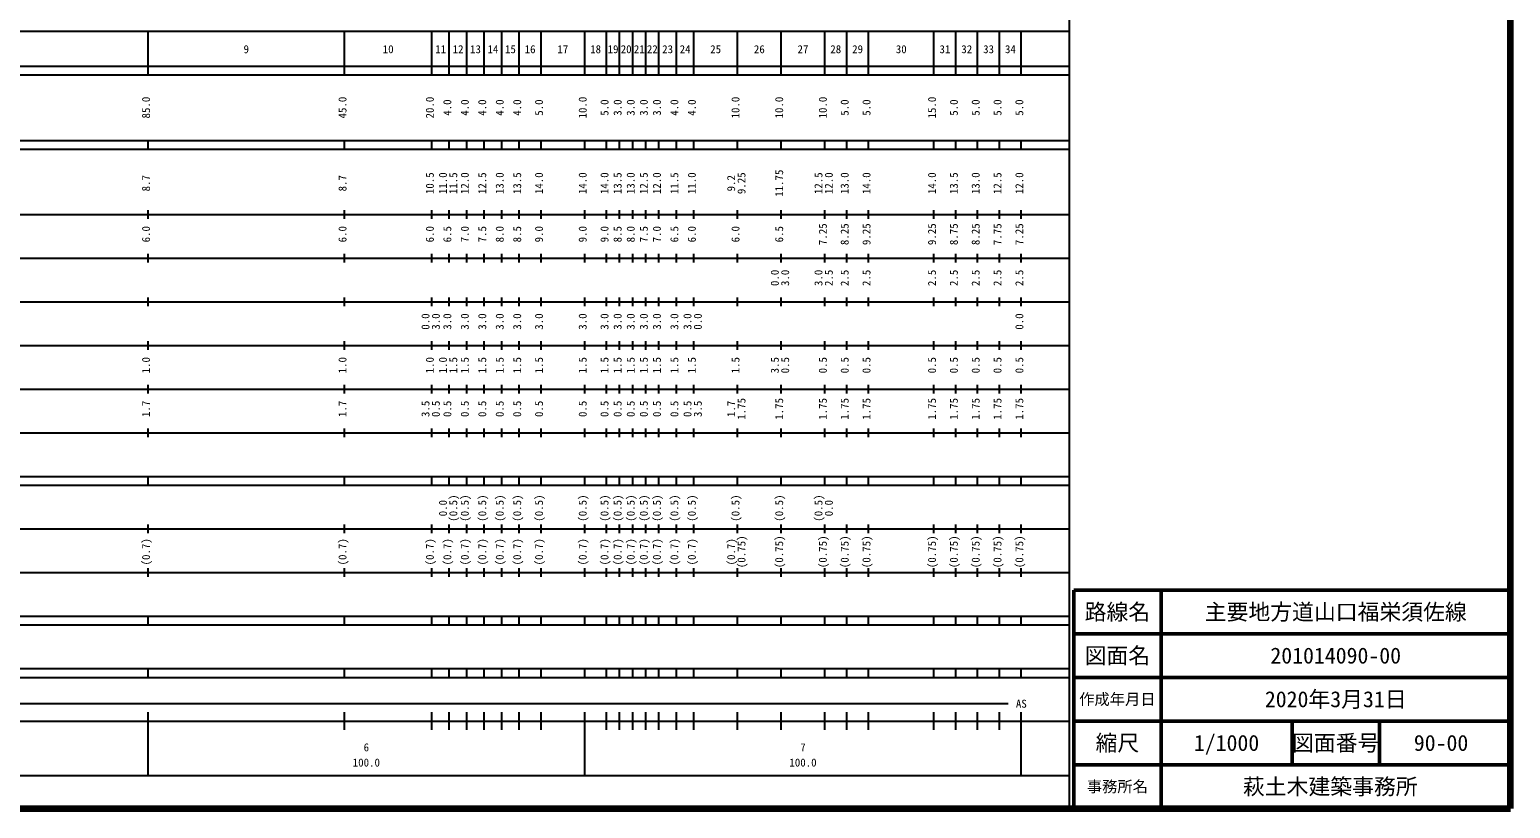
# Model space of a CAD drawing. Units: millimetres on the paper, enlarged 1000 times. Extents: x 40000 to 680000, y 20000 to 380000.
# Drawn here: x 340884 to 680000, y 20000 to 198357 of the extents above; entities that cross this region are included whole.
import ezdxf
from ezdxf.enums import TextEntityAlignment as Align

# ---------------------------------------------------------------- set-up
doc = ezdxf.new("R2010")
doc.units = ezdxf.units.MM
doc.header["$LTSCALE"] = 1000
for name, color, linetype, lineweight in [('M-TTL', 2, 'Continuous', 140), ('M-TTL-BAND', 7, 'Continuous', 25), ('M-TTL-FRAM', 7, 'Continuous', 13), ('M-TTL-LINE', 7, 'Continuous', 50)]:
    doc.layers.add(name, color=color, linetype=linetype, lineweight=lineweight)
doc.layers.add('M-TTL-TXT', color=7, linetype='Continuous')
doc.styles.add('ＭＳ ゴシック', font='')
doc.styles.get('ＭＳ ゴシック').set_extended_font_data('MS Gothic')

msp = doc.modelspace()

# ---------------------------------------------------------------- linework, layer by layer
at = {"layer": 'M-TTL'}
for p, q in [((680000, 20000), (680000, 380000)), ((40000, 20000), (680000, 20000))]:
    msp.add_line(p, q, dxfattribs=at)
at = {"layer": 'M-TTL-BAND'}
for p, q in [((579000, 20000), (579000, 370000)), ((68000, 198000), (579000, 198000)), ((368000, 188000), (368000, 198000)), ((413000, 188000), (413000, 198000)), ((433000, 188000), (433000, 198000)), ((437000, 188000), (437000, 198000)), ((441000, 188000), (441000, 198000)), ((445000, 188000), (445000, 198000)), ((449000, 188000), (449000, 198000)), ((453000, 188000), (453000, 198000)), ((458000, 188000), (458000, 198000)), ((468000, 188000), (468000, 198000)), ((473000, 188000), (473000, 198000)), ((476000, 188000), (476000, 198000)), ((479000, 188000), (479000, 198000)), ((482000, 188000), (482000, 198000)), ((485000, 188000), (485000, 198000)), ((489000, 188000), (489000, 198000)), ((493000, 188000), (493000, 198000)), ((503000, 188000), (503000, 198000)), ((513000, 188000), (513000, 198000)), ((523000, 188000), (523000, 198000)), ((528000, 188000), (528000, 198000)), ((533000, 188000), (533000, 198000)), ((548000, 188000), (548000, 198000)), ((553000, 188000), (553000, 198000)), ((558000, 188000), (558000, 198000)), ((563000, 188000), (563000, 198000)), ((568000, 188000), (568000, 198000)), ((40000, 190000), (579000, 190000)), ((40000, 188000), (579000, 188000)), ((40000, 173000), (579000, 173000)), ((368000, 171000), (368000, 173000)), ((413000, 171000), (413000, 173000)), ((433000, 171000), (433000, 173000)), ((437000, 171000), (437000, 173000)), ((441000, 171000), (441000, 173000)), ((445000, 171000), (445000, 173000)), ((449000, 171000), (449000, 173000)), ((453000, 171000), (453000, 173000)), ((458000, 171000), (458000, 173000)), ((468000, 171000), (468000, 173000)), ((473000, 171000), (473000, 173000)), ((476000, 171000), (476000, 173000)), ((479000, 171000), (479000, 173000)), ((482000, 171000), (482000, 173000)), ((485000, 171000), (485000, 173000)), ((489000, 171000), (489000, 173000)), ((493000, 171000), (493000, 173000)), ((503000, 171000), (503000, 173000)), ((513000, 171000), (513000, 173000)), ((523000, 171000), (523000, 173000)), ((528000, 171000), (528000, 173000)), ((533000, 171000), (533000, 173000)), ((548000, 171000), (548000, 173000)), ((553000, 171000), (553000, 173000)), ((558000, 171000), (558000, 173000)), ((563000, 171000), (563000, 173000)), ((568000, 171000), (568000, 173000)), ((40000, 171000), (579000, 171000)), ((40000, 156000), (579000, 156000)), ((368000, 155000), (368000, 157000)), ((413000, 155000), (413000, 157000)), ((433000, 155000), (433000, 157000)), ((437000, 155000), (437000, 157000)), ((441000, 155000), (441000, 157000)), ((445000, 155000), (445000, 157000)), ((449000, 155000), (449000, 157000)), ((453000, 155000), (453000, 157000)), ((458000, 155000), (458000, 157000)), ((468000, 155000), (468000, 157000)), ((473000, 155000), (473000, 157000)), ((476000, 155000), (476000, 157000)), ((479000, 155000), (479000, 157000)), ((482000, 155000), (482000, 157000)), ((485000, 155000), (485000, 157000)), ((489000, 155000), (489000, 157000)), ((493000, 155000), (493000, 157000)), ((503000, 155000), (503000, 157000)), ((513000, 155000), (513000, 157000)), ((523000, 155000), (523000, 157000)), ((528000, 155000), (528000, 157000)), ((533000, 155000), (533000, 157000)), ((548000, 155000), (548000, 157000)), ((553000, 155000), (553000, 157000)), ((558000, 155000), (558000, 157000)), ((563000, 155000), (563000, 157000)), ((568000, 155000), (568000, 157000)), ((46000, 146000), (579000, 146000)), ((368000, 145000), (368000, 147000)), ((413000, 145000), (413000, 147000)), ((433000, 145000), (433000, 147000)), ((437000, 145000), (437000, 147000)), ((441000, 145000), (441000, 147000)), ((445000, 145000), (445000, 147000)), ((449000, 145000), (449000, 147000)), ((453000, 145000), (453000, 147000)), ((458000, 145000), (458000, 147000)), ((468000, 145000), (468000, 147000)), ((473000, 145000), (473000, 147000)), ((476000, 145000), (476000, 147000)), ((479000, 145000), (479000, 147000)), ((482000, 145000), (482000, 147000)), ((485000, 145000), (485000, 147000)), ((489000, 145000), (489000, 147000)), ((493000, 145000), (493000, 147000)), ((503000, 145000), (503000, 147000)), ((513000, 145000), (513000, 147000)), ((523000, 145000), (523000, 147000)), ((528000, 145000), (528000, 147000)), ((533000, 145000), (533000, 147000)), ((548000, 145000), (548000, 147000)), ((553000, 145000), (553000, 147000)), ((558000, 145000), (558000, 147000)), ((563000, 145000), (563000, 147000)), ((568000, 145000), (568000, 147000)), ((52000, 136000), (579000, 136000)), ((368000, 135000), (368000, 137000)), ((413000, 135000), (413000, 137000)), ((433000, 135000), (433000, 137000)), ((437000, 135000), (437000, 137000)), ((441000, 135000), (441000, 137000)), ((445000, 135000), (445000, 137000)), ((449000, 135000), (449000, 137000)), ((453000, 135000), (453000, 137000)), ((458000, 135000), (458000, 137000)), ((468000, 135000), (468000, 137000)), ((473000, 135000), (473000, 137000)), ((476000, 135000), (476000, 137000)), ((479000, 135000), (479000, 137000)), ((482000, 135000), (482000, 137000)), ((485000, 135000), (485000, 137000)), ((489000, 135000), (489000, 137000)), ((493000, 135000), (493000, 137000)), ((503000, 135000), (503000, 137000)), ((513000, 135000), (513000, 137000)), ((523000, 135000), (523000, 137000)), ((528000, 135000), (528000, 137000)), ((533000, 135000), (533000, 137000)), ((548000, 135000), (548000, 137000)), ((553000, 135000), (553000, 137000)), ((558000, 135000), (558000, 137000)), ((563000, 135000), (563000, 137000)), ((568000, 135000), (568000, 137000)), ((46000, 126000), (579000, 126000)), ((368000, 125000), (368000, 127000)), ((413000, 125000), (413000, 127000)), ((433000, 125000), (433000, 127000)), ((437000, 125000), (437000, 127000)), ((441000, 125000), (441000, 127000)), ((445000, 125000), (445000, 127000)), ((449000, 125000), (449000, 127000)), ((453000, 125000), (453000, 127000)), ((458000, 125000), (458000, 127000)), ((468000, 125000), (468000, 127000)), ((473000, 125000), (473000, 127000)), ((476000, 125000), (476000, 127000)), ((479000, 125000), (479000, 127000)), ((482000, 125000), (482000, 127000)), ((485000, 125000), (485000, 127000)), ((489000, 125000), (489000, 127000)), ((493000, 125000), (493000, 127000)), ((503000, 125000), (503000, 127000)), ((513000, 125000), (513000, 127000)), ((523000, 125000), (523000, 127000)), ((528000, 125000), (528000, 127000)), ((533000, 125000), (533000, 127000)), ((548000, 125000), (548000, 127000)), ((553000, 125000), (553000, 127000)), ((558000, 125000), (558000, 127000)), ((563000, 125000), (563000, 127000)), ((568000, 125000), (568000, 127000)), ((52000, 116000), (579000, 116000)), ((368000, 115000), (368000, 117000)), ((413000, 115000), (413000, 117000)), ((433000, 115000), (433000, 117000)), ((437000, 115000), (437000, 117000)), ((441000, 115000), (441000, 117000)), ((445000, 115000), (445000, 117000)), ((449000, 115000), (449000, 117000)), ((453000, 115000), (453000, 117000)), ((458000, 115000), (458000, 117000)), ((468000, 115000), (468000, 117000)), ((473000, 115000), (473000, 117000)), ((476000, 115000), (476000, 117000)), ((479000, 115000), (479000, 117000)), ((482000, 115000), (482000, 117000)), ((485000, 115000), (485000, 117000)), ((489000, 115000), (489000, 117000)), ((493000, 115000), (493000, 117000)), ((503000, 115000), (503000, 117000)), ((513000, 115000), (513000, 117000)), ((523000, 115000), (523000, 117000)), ((528000, 115000), (528000, 117000)), ((533000, 115000), (533000, 117000)), ((548000, 115000), (548000, 117000)), ((553000, 115000), (553000, 117000)), ((558000, 115000), (558000, 117000)), ((563000, 115000), (563000, 117000)), ((568000, 115000), (568000, 117000)), ((46000, 106000), (579000, 106000)), ((368000, 105000), (368000, 107000)), ((413000, 105000), (413000, 107000)), ((433000, 105000), (433000, 107000)), ((437000, 105000), (437000, 107000)), ((441000, 105000), (441000, 107000)), ((445000, 105000), (445000, 107000)), ((449000, 105000), (449000, 107000)), ((453000, 105000), (453000, 107000)), ((458000, 105000), (458000, 107000)), ((468000, 105000), (468000, 107000)), ((473000, 105000), (473000, 107000)), ((476000, 105000), (476000, 107000)), ((479000, 105000), (479000, 107000)), ((482000, 105000), (482000, 107000)), ((485000, 105000), (485000, 107000)), ((489000, 105000), (489000, 107000)), ((493000, 105000), (493000, 107000)), ((503000, 105000), (503000, 107000)), ((513000, 105000), (513000, 107000)), ((523000, 105000), (523000, 107000)), ((528000, 105000), (528000, 107000)), ((533000, 105000), (533000, 107000)), ((548000, 105000), (548000, 107000)), ((553000, 105000), (553000, 107000)), ((558000, 105000), (558000, 107000)), ((563000, 105000), (563000, 107000)), ((568000, 105000), (568000, 107000)), ((40000, 96000), (579000, 96000)), ((368000, 94000), (368000, 96000)), ((413000, 94000), (413000, 96000)), ((433000, 94000), (433000, 96000)), ((437000, 94000), (437000, 96000)), ((441000, 94000), (441000, 96000)), ((445000, 94000), (445000, 96000)), ((449000, 94000), (449000, 96000)), ((453000, 94000), (453000, 96000)), ((458000, 94000), (458000, 96000)), ((468000, 94000), (468000, 96000)), ((473000, 94000), (473000, 96000)), ((476000, 94000), (476000, 96000)), ((479000, 94000), (479000, 96000)), ((482000, 94000), (482000, 96000)), ((485000, 94000), (485000, 96000)), ((489000, 94000), (489000, 96000)), ((493000, 94000), (493000, 96000)), ((503000, 94000), (503000, 96000)), ((513000, 94000), (513000, 96000)), ((523000, 94000), (523000, 96000)), ((528000, 94000), (528000, 96000)), ((533000, 94000), (533000, 96000)), ((548000, 94000), (548000, 96000)), ((553000, 94000), (553000, 96000)), ((558000, 94000), (558000, 96000)), ((563000, 94000), (563000, 96000)), ((568000, 94000), (568000, 96000)), ((40000, 94000), (579000, 94000)), ((368000, 83000), (368000, 85000)), ((413000, 83000), (413000, 85000)), ((433000, 83000), (433000, 85000)), ((437000, 83000), (437000, 85000)), ((441000, 83000), (441000, 85000)), ((445000, 83000), (445000, 85000)), ((449000, 83000), (449000, 85000)), ((453000, 83000), (453000, 85000)), ((458000, 83000), (458000, 85000)), ((468000, 83000), (468000, 85000)), ((473000, 83000), (473000, 85000)), ((476000, 83000), (476000, 85000)), ((479000, 83000), (479000, 85000)), ((482000, 83000), (482000, 85000)), ((485000, 83000), (485000, 85000)), ((489000, 83000), (489000, 85000)), ((493000, 83000), (493000, 85000)), ((503000, 83000), (503000, 85000)), ((513000, 83000), (513000, 85000)), ((523000, 83000), (523000, 85000)), ((528000, 83000), (528000, 85000)), ((533000, 83000), (533000, 85000)), ((548000, 83000), (548000, 85000)), ((553000, 83000), (553000, 85000)), ((558000, 83000), (558000, 85000)), ((563000, 83000), (563000, 85000)), ((568000, 83000), (568000, 85000)), ((49000, 84000), (579000, 84000)), ((368000, 73000), (368000, 75000)), ((413000, 73000), (413000, 75000)), ((433000, 73000), (433000, 75000)), ((437000, 73000), (437000, 75000)), ((441000, 73000), (441000, 75000)), ((445000, 73000), (445000, 75000)), ((449000, 73000), (449000, 75000)), ((453000, 73000), (453000, 75000)), ((458000, 73000), (458000, 75000)), ((468000, 73000), (468000, 75000)), ((473000, 73000), (473000, 75000)), ((476000, 73000), (476000, 75000)), ((479000, 73000), (479000, 75000)), ((482000, 73000), (482000, 75000)), ((485000, 73000), (485000, 75000)), ((489000, 73000), (489000, 75000)), ((493000, 73000), (493000, 75000)), ((503000, 73000), (503000, 75000)), ((513000, 73000), (513000, 75000)), ((523000, 73000), (523000, 75000)), ((528000, 73000), (528000, 75000)), ((533000, 73000), (533000, 75000)), ((548000, 73000), (548000, 75000)), ((553000, 73000), (553000, 75000)), ((558000, 73000), (558000, 75000)), ((563000, 73000), (563000, 75000)), ((568000, 73000), (568000, 75000)), ((40000, 74000), (579000, 74000)), ((40000, 64000), (579000, 64000)), ((40000, 62000), (579000, 62000)), ((368000, 62000), (368000, 64000)), ((413000, 62000), (413000, 64000)), ((433000, 62000), (433000, 64000)), ((437000, 62000), (437000, 64000)), ((441000, 62000), (441000, 64000)), ((445000, 62000), (445000, 64000)), ((449000, 62000), (449000, 64000)), ((453000, 62000), (453000, 64000)), ((458000, 62000), (458000, 64000)), ((468000, 62000), (468000, 64000)), ((473000, 62000), (473000, 64000)), ((476000, 62000), (476000, 64000)), ((479000, 62000), (479000, 64000)), ((482000, 62000), (482000, 64000)), ((485000, 62000), (485000, 64000)), ((489000, 62000), (489000, 64000)), ((493000, 62000), (493000, 64000)), ((503000, 62000), (503000, 64000)), ((513000, 62000), (513000, 64000)), ((523000, 62000), (523000, 64000)), ((528000, 62000), (528000, 64000)), ((533000, 62000), (533000, 64000)), ((548000, 62000), (548000, 64000)), ((553000, 62000), (553000, 64000)), ((558000, 62000), (558000, 64000)), ((563000, 62000), (563000, 64000)), ((568000, 62000), (568000, 64000)), ((40000, 52000), (579000, 52000)), ((368000, 50000), (368000, 52000)), ((413000, 50000), (413000, 52000)), ((433000, 50000), (433000, 52000)), ((437000, 50000), (437000, 52000)), ((441000, 50000), (441000, 52000)), ((445000, 50000), (445000, 52000)), ((449000, 50000), (449000, 52000)), ((453000, 50000), (453000, 52000)), ((458000, 50000), (458000, 52000)), ((468000, 50000), (468000, 52000)), ((473000, 50000), (473000, 52000)), ((476000, 50000), (476000, 52000)), ((479000, 50000), (479000, 52000)), ((482000, 50000), (482000, 52000)), ((485000, 50000), (485000, 52000)), ((489000, 50000), (489000, 52000)), ((493000, 50000), (493000, 52000)), ((503000, 50000), (503000, 52000)), ((513000, 50000), (513000, 52000)), ((523000, 50000), (523000, 52000)), ((528000, 50000), (528000, 52000)), ((533000, 50000), (533000, 52000)), ((548000, 50000), (548000, 52000)), ((553000, 50000), (553000, 52000)), ((558000, 50000), (558000, 52000)), ((563000, 50000), (563000, 52000)), ((568000, 50000), (568000, 52000)), ((40000, 50000), (579000, 50000)), ((71000, 44000), (565000, 44000)), ((368000, 27500), (368000, 42000)), ((413000, 38000), (413000, 42000)), ((433000, 38000), (433000, 42000)), ((437000, 38000), (437000, 42000)), ((441000, 38000), (441000, 42000)), ((445000, 38000), (445000, 42000)), ((449000, 38000), (449000, 42000)), ((453000, 38000), (453000, 42000)), ((458000, 38000), (458000, 42000)), ((468000, 27500), (468000, 42000)), ((473000, 38000), (473000, 42000)), ((476000, 38000), (476000, 42000)), ((479000, 38000), (479000, 42000)), ((482000, 38000), (482000, 42000)), ((485000, 38000), (485000, 42000)), ((489000, 38000), (489000, 42000)), ((493000, 38000), (493000, 42000)), ((503000, 38000), (503000, 42000)), ((513000, 38000), (513000, 42000)), ((523000, 38000), (523000, 42000)), ((528000, 38000), (528000, 42000)), ((533000, 38000), (533000, 42000)), ((548000, 38000), (548000, 42000)), ((553000, 38000), (553000, 42000)), ((558000, 38000), (558000, 42000)), ((563000, 38000), (563000, 42000)), ((568000, 27500), (568000, 42000)), ((40000, 40000), (579000, 40000)), ((68000, 27500), (579000, 27500))]:
    msp.add_line(p, q, dxfattribs=at)
at = {"layer": 'M-TTL-FRAM', "color": 2, "lineweight": 50}
for p, q in [((680000, 70000), (580000, 70000)), ((580000, 70000), (580000, 20000))]:
    msp.add_line(p, q, dxfattribs=at)
at = {"layer": 'M-TTL-LINE'}
for p, q in [((600000, 70000), (600000, 20000)), ((680000, 60000), (580000, 60000)), ((680000, 50000), (580000, 50000)), ((680000, 40000), (580000, 40000)), ((630000, 40000), (630000, 30000)), ((650000, 40000), (650000, 30000)), ((680000, 30000), (580000, 30000))]:
    msp.add_line(p, q, dxfattribs=at)

# ---------------------------------------------------------------- texts
at = {"layer": 'M-TTL-BAND', "style": 'ＭＳ ゴシック'}
for s, p in [('9', (390500, 192405)), ('10', (423000, 192405)), ('11', (435000, 192405)), ('12', (439000, 192405)), ('13', (443000, 192405)), ('14', (447000, 192405)), ('15', (451000, 192405)), ('16', (455500, 192405)), ('17', (463000, 192405)), ('18', (470500, 192405)), ('19', (474500, 192405)), ('20', (477500, 192405)), ('21', (480500, 192405)), ('22', (483500, 192405)), ('23', (487000, 192405)), ('24', (491000, 192405)), ('25', (498000, 192405)), ('26', (508000, 192405)), ('27', (518000, 192405)), ('28', (525500, 192405)), ('29', (530500, 192405)), ('30', (540500, 192405)), ('31', (550500, 192405)), ('32', (555500, 192405)), ('33', (560500, 192405)), ('34', (565500, 192405)), ('AS', (568000, 42500)), ('6', (418000, 32523)), ('7', (518000, 32523)), ('100.0', (418000, 29033)), ('100.0', (518000, 29033))]:
    msp.add_text(s, height=1833, dxfattribs=at).set_placement(p, align=Align.BOTTOM_CENTER)
for s, p in [('85.0', (369000, 180500)), ('45.0', (414000, 180500)), ('20.0', (434000, 180500)), ('4.0', (438000, 180500)), ('4.0', (442000, 180500)), ('4.0', (446000, 180500)), ('4.0', (450000, 180500)), ('4.0', (454000, 180500)), ('5.0', (459000, 180500)), ('10.0', (469000, 180500)), ('5.0', (474000, 180500)), ('3.0', (477000, 180500)), ('3.0', (480000, 180500)), ('3.0', (483000, 180500)), ('3.0', (486000, 180500)), ('4.0', (490000, 180500)), ('4.0', (494000, 180500)), ('10.0', (504000, 180500)), ('10.0', (514000, 180500)), ('10.0', (524000, 180500)), ('5.0', (529000, 180500)), ('5.0', (534000, 180500)), ('15.0', (549000, 180500)), ('5.0', (554000, 180500)), ('5.0', (559000, 180500)), ('5.0', (564000, 180500)), ('5.0', (569000, 180500)), ('8.7', (369000, 163174)), ('8.7', (414000, 163174)), ('10.5', (434000, 163174)), ('11.0', (437000, 163174)), ('11.5', (439370, 163174)), ('12.0', (442000, 163174)), ('12.5', (446000, 163174)), ('13.0', (450000, 163174)), ('13.5', (454000, 163174)), ('14.0', (459000, 163174)), ('14.0', (469000, 163174)), ('14.0', (474000, 163174)), ('13.5', (477000, 163174)), ('13.0', (480000, 163174)), ('12.5', (483000, 163174)), ('12.0', (486000, 163174)), ('11.5', (490000, 163174)), ('11.0', (494000, 163174)), ('9.2', (503000, 163174)), ('9.25', (505370, 163174)), ('11.75', (514000, 163174)), ('12.5', (523000, 163174)), ('12.0', (525370, 163174)), ('13.0', (529000, 163174)), ('14.0', (534000, 163174)), ('14.0', (549000, 163174)), ('13.5', (554000, 163174)), ('13.0', (559000, 163174)), ('12.5', (564000, 163174)), ('12.0', (569000, 163174)), ('6.0', (369000, 151500)), ('6.0', (414000, 151500)), ('6.0', (434000, 151500)), ('6.5', (438000, 151500)), ('7.0', (442000, 151500)), ('7.5', (446000, 151500)), ('8.0', (450000, 151500)), ('8.5', (454000, 151500)), ('9.0', (459000, 151500)), ('9.0', (469000, 151500)), ('9.0', (474000, 151500)), ('8.5', (477000, 151500)), ('8.0', (480000, 151500)), ('7.5', (483000, 151500)), ('7.0', (486000, 151500)), ('6.5', (490000, 151500)), ('6.0', (494000, 151500)), ('6.0', (504000, 151500)), ('6.5', (514000, 151500)), ('7.25', (524000, 151500)), ('8.25', (529000, 151500)), ('9.25', (534000, 151500)), ('9.25', (549000, 151500)), ('8.75', (554000, 151500)), ('8.25', (559000, 151500)), ('7.75', (564000, 151500)), ('7.25', (569000, 151500)), ('0.0', (513000, 141500)), ('3.0', (515370, 141500)), ('3.0', (523000, 141500)), ('2.5', (525370, 141500)), ('2.5', (529000, 141500)), ('2.5', (534000, 141500)), ('2.5', (549000, 141500)), ('2.5', (554000, 141500)), ('2.5', (559000, 141500)), ('2.5', (564000, 141500)), ('2.5', (569000, 141500)), ('0.0', (433000, 131500)), ('3.0', (435370, 131500)), ('3.0', (438000, 131500)), ('3.0', (442000, 131500)), ('3.0', (446000, 131500)), ('3.0', (450000, 131500)), ('3.0', (454000, 131500)), ('3.0', (459000, 131500)), ('3.0', (469000, 131500)), ('3.0', (474000, 131500)), ('3.0', (477000, 131500)), ('3.0', (480000, 131500)), ('3.0', (483000, 131500)), ('3.0', (486000, 131500)), ('3.0', (490000, 131500)), ('3.0', (493000, 131500)), ('0.0', (495370, 131500)), ('0.0', (569000, 131500)), ('1.0', (369000, 121500)), ('1.0', (414000, 121500)), ('1.0', (434000, 121500)), ('1.0', (437000, 121500)), ('1.5', (439370, 121500)), ('1.5', (442000, 121500)), ('1.5', (446000, 121500)), ('1.5', (450000, 121500)), ('1.5', (454000, 121500)), ('1.5', (459000, 121500)), ('1.5', (469000, 121500)), ('1.5', (474000, 121500)), ('1.5', (477000, 121500)), ('1.5', (480000, 121500)), ('1.5', (483000, 121500)), ('1.5', (486000, 121500)), ('1.5', (490000, 121500)), ('1.5', (494000, 121500)), ('1.5', (504000, 121500)), ('3.5', (513000, 121500)), ('0.5', (515370, 121500)), ('0.5', (524000, 121500)), ('0.5', (529000, 121500)), ('0.5', (534000, 121500)), ('0.5', (549000, 121500)), ('0.5', (554000, 121500)), ('0.5', (559000, 121500)), ('0.5', (564000, 121500)), ('0.5', (569000, 121500)), ('1.7', (369000, 111500)), ('1.7', (414000, 111500)), ('3.5', (433000, 111500)), ('0.5', (435370, 111500)), ('0.5', (438000, 111500)), ('0.5', (442000, 111500)), ('0.5', (446000, 111500)), ('0.5', (450000, 111500)), ('0.5', (454000, 111500)), ('0.5', (459000, 111500)), ('0.5', (469000, 111500)), ('0.5', (474000, 111500)), ('0.5', (477000, 111500)), ('0.5', (480000, 111500)), ('0.5', (483000, 111500)), ('0.5', (486000, 111500)), ('0.5', (490000, 111500)), ('0.5', (493000, 111500)), ('3.5', (495370, 111500)), ('1.7', (503000, 111500)), ('1.75', (505370, 111500)), ('1.75', (514000, 111500)), ('1.75', (524000, 111500)), ('1.75', (529000, 111500)), ('1.75', (534000, 111500)), ('1.75', (549000, 111500)), ('1.75', (554000, 111500)), ('1.75', (559000, 111500)), ('1.75', (564000, 111500)), ('1.75', (569000, 111500)), ('0.0', (437000, 88764)), ('(0.5)', (439370, 88764)), ('(0.5)', (442000, 88764)), ('(0.5)', (446000, 88764)), ('(0.5)', (450000, 88764)), ('(0.5)', (454000, 88764)), ('(0.5)', (459000, 88764)), ('(0.5)', (469000, 88764)), ('(0.5)', (474000, 88764)), ('(0.5)', (477000, 88764)), ('(0.5)', (480000, 88764)), ('(0.5)', (483000, 88764)), ('(0.5)', (486000, 88764)), ('(0.5)', (490000, 88764)), ('(0.5)', (494000, 88764)), ('(0.5)', (504000, 88764)), ('(0.5)', (514000, 88764)), ('(0.5)', (523000, 88764)), ('0.0', (525370, 88764)), ('(0.7)', (369000, 78764)), ('(0.7)', (414000, 78764)), ('(0.7)', (434000, 78764)), ('(0.7)', (438000, 78764)), ('(0.7)', (442000, 78764)), ('(0.7)', (446000, 78764)), ('(0.7)', (450000, 78764)), ('(0.7)', (454000, 78764)), ('(0.7)', (459000, 78764)), ('(0.7)', (469000, 78764)), ('(0.7)', (474000, 78764)), ('(0.7)', (477000, 78764)), ('(0.7)', (480000, 78764)), ('(0.7)', (483000, 78764)), ('(0.7)', (486000, 78764)), ('(0.7)', (490000, 78764)), ('(0.7)', (494000, 78764)), ('(0.7)', (503000, 78764)), ('(0.75)', (505370, 78764)), ('(0.75)', (514000, 78764)), ('(0.75)', (524000, 78764)), ('(0.75)', (529000, 78764)), ('(0.75)', (534000, 78764)), ('(0.75)', (549000, 78764)), ('(0.75)', (554000, 78764)), ('(0.75)', (559000, 78764)), ('(0.75)', (564000, 78764)), ('(0.75)', (569000, 78764))]:
    msp.add_text(s, height=1833, rotation=90, dxfattribs=at).set_placement(p, align=Align.BOTTOM_CENTER)
at = {"layer": 'M-TTL-TXT', "style": 'ＭＳ ゴシック'}
for s, height, p in [('路線名', 3666, (590000, 65000)), ('路線名', 3666, (590000, 65000)), ('主要地方道山口福栄須佐線', 3666, (640000, 65000)), ('図面名', 3666, (590000, 55000)), ('図面名', 3666, (590000, 55000)), ('201014090-00', 3666, (640000, 55000)), ('作成年月日', 2566, (590000, 45000)), ('作成年月日', 2566, (590000, 45000)), ('2020年3月31日', 3666, (640000, 45000)), ('縮尺', 3666, (590000, 35000)), ('縮尺', 3666, (590000, 35000)), ('図面番号', 3666, (640000, 35000)), ('図面番号', 3666, (640000, 35000)), ('1/1000', 3666, (615000, 35000)), ('90-00', 3666, (664125, 35000)), ('萩土木建築事務所 ', 3666, (640000, 25000)), ('事務所名', 2566, (590000, 25000)), ('事務所名', 2566, (590000, 25000))]:
    msp.add_text(s, height=height, dxfattribs=at).set_placement(p, align=Align.MIDDLE_CENTER)

doc.saveas('drawing.dxf')
